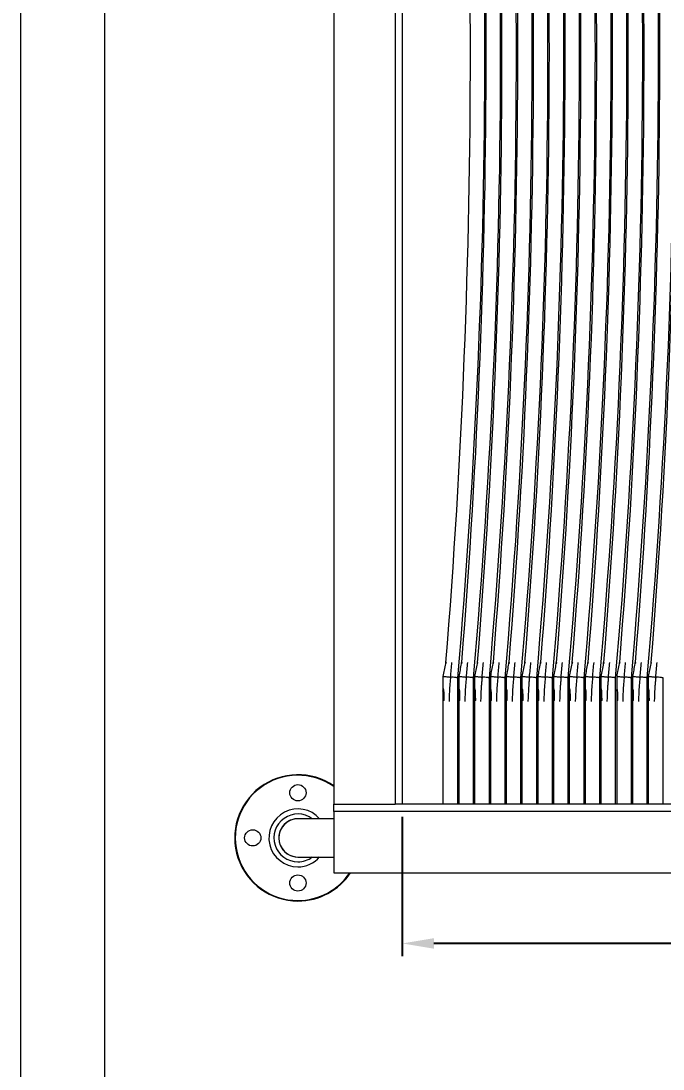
# Model space of a CAD drawing. Header units: millimetres. Extents: x 18217 to 37054, y 415 to 7180.
# Drawn here: x 28597 to 29308, y 4857 to 6019 of the extents above; entities that cross this region are included whole.
import ezdxf

# ---------------------------------------------------------------- set-up
doc = ezdxf.new("R2010")
doc.units = ezdxf.units.MM
doc.styles.add('GENISO', font='geniso.shx', dxfattribs={"oblique": 15})
doc.dimstyles.new('Scale', dxfattribs={"dimscale": 14, "dimtxt": 2.5, "dimasz": 2.5, "dimexe": 1, "dimexo": 1, "dimgap": 0.8, "dimtad": 1, "dimdec": 0, "dimzin": 0, "dimtxsty": 'GENISO', "dimcen": 2.5, "dimclrd": 1, "dimclre": 1, "dimclrt": 256, "dimadec": 0, "dimazin": 0, "dimtfac": 1, "dimtdec": 0, "dimtmove": 0, "dimatfit": 3, "dimfxl": 1, "dimtzin": 0, "dimlwd": -1, "dimlwe": -1, "dimarcsym": 0})

# ---------------------------------------------------------------- blocks, each defined once
blk = doc.blocks.new('*D198')
at = {"color": 1, "transparency": 16777216}
for p, q in [((29019.2, 5136.7), (29019.2, 4982.4)), ((30539.2, 5136.7), (30539.2, 4982.4)), ((30504.2, 4996.4), (29054.2, 4996.4))]:
    blk.add_line(p, q, dxfattribs=at)
for points in [[(29054.2, 5002.2), (29054.2, 4990.6), (29019.2, 4996.4)], [(30504.2, 5002.2), (30504.2, 4990.6), (30539.2, 4996.4)]]:
    blk.add_solid(points, dxfattribs=at)
at = {"layer": 'Defpoints', "color": 0, "transparency": 16777216}
for p in [(29019.2, 5150.7), (30539.2, 5150.7), (29019.2, 4996.4)]:
    blk.add_point(p, dxfattribs=at)
at = {"transparency": 16777216, "insert": (29754.8, 5025.1), "char_height": 35, "attachment_point": 5, "style": 'GENISO'}
blk.add_mtext('1520', dxfattribs=at)

msp = doc.modelspace()

# ---------------------------------------------------------------- linework, layer by layer
at = {"linetype": 'ByBlock', "lineweight": 9}
for p, q in [((28943.2, 6844.7), (28943.2, 5150.7)), ((29011.2, 6844.7), (29011.2, 5150.7)), ((29019.2, 6844.7), (29019.2, 5150.7)), ((29068.1, 5307.8), (29067.4, 5307.8)), ((29085.6, 5307.8), (29084.9, 5307.8)), ((29103.1, 5307.8), (29102.4, 5307.8)), ((29120.6, 5307.8), (29119.9, 5307.8)), ((29138.1, 5307.8), (29137.4, 5307.8)), ((29155.6, 5307.8), (29154.9, 5307.8)), ((29173.1, 5307.8), (29172.4, 5307.8)), ((29190.6, 5307.8), (29189.9, 5307.8)), ((29208.1, 5307.8), (29207.4, 5307.8)), ((29225.6, 5307.8), (29224.9, 5307.8)), ((29243.1, 5307.8), (29242.4, 5307.8)), ((29260.6, 5307.8), (29259.9, 5307.8)), ((29278.1, 5307.8), (29277.4, 5307.8)), ((29295.6, 5307.8), (29294.9, 5307.8)), ((29064.7, 5278.8), (29064.7, 5292.4)), ((29080.7, 5150.7), (29080.7, 5290.8)), ((29082.2, 5278.8), (29082.2, 5292.4)), ((29098.2, 5150.7), (29098.2, 5290.8)), ((29099.7, 5278.8), (29099.7, 5292.4)), ((29115.7, 5150.7), (29115.7, 5290.8)), ((29117.2, 5278.8), (29117.2, 5292.4)), ((29133.2, 5150.7), (29133.2, 5290.8)), ((29134.7, 5278.8), (29134.7, 5292.4)), ((29150.7, 5150.7), (29150.7, 5290.8)), ((29152.2, 5278.8), (29152.2, 5292.4)), ((29168.2, 5150.7), (29168.2, 5290.8)), ((29169.7, 5278.8), (29169.7, 5292.4)), ((29185.7, 5150.7), (29185.7, 5290.8)), ((29187.2, 5278.8), (29187.2, 5292.4)), ((29203.2, 5150.7), (29203.2, 5290.8)), ((29204.7, 5278.8), (29204.7, 5292.4)), ((29220.7, 5150.7), (29220.7, 5290.8)), ((29222.2, 5278.8), (29222.2, 5292.4)), ((29238.2, 5150.7), (29238.2, 5290.8)), ((29239.7, 5278.8), (29239.7, 5292.4)), ((29255.7, 5150.7), (29255.7, 5290.8)), ((29257.2, 5278.8), (29257.2, 5292.4)), ((29273.2, 5150.7), (29273.2, 5290.8)), ((29274.7, 5278.8), (29274.7, 5292.4)), ((29290.7, 5150.7), (29290.7, 5290.8)), ((29292.2, 5278.8), (29292.2, 5292.4)), ((29308.2, 5150.7), (29308.2, 5290.8)), ((29064.7, 5150.7), (29064.7, 5275.8)), ((29082.2, 5150.7), (29082.2, 5275.8)), ((29099.7, 5150.7), (29099.7, 5275.8)), ((29117.2, 5150.7), (29117.2, 5275.8)), ((29134.7, 5150.7), (29134.7, 5275.8)), ((29152.2, 5150.7), (29152.2, 5275.8)), ((29169.7, 5150.7), (29169.7, 5275.8)), ((29187.2, 5150.7), (29187.2, 5275.8)), ((29204.7, 5150.7), (29204.7, 5275.8)), ((29222.2, 5150.7), (29222.2, 5275.8)), ((29239.7, 5150.7), (29239.7, 5275.8)), ((29257.2, 5150.7), (29257.2, 5275.8)), ((29274.7, 5150.7), (29274.7, 5275.8)), ((29292.2, 5150.7), (29292.2, 5275.8)), ((28943.2, 5150.7), (29011.2, 5150.7)), ((28943.2, 5142.7), (28943.2, 5150.7)), ((29019.2, 5150.7), (29011.2, 5150.7)), ((30539.2, 5150.7), (29019.2, 5150.7)), ((28943.2, 5134.6), (28903.5, 5134.6)), ((30615.2, 5142.7), (28943.2, 5142.7)), ((28943.2, 5142.7), (28943.2, 5074.7)), ((28903.5, 5092.2), (28943.2, 5092.2)), ((28943.2, 5074.7), (30615.2, 5074.7))]:
    msp.add_line(p, q, dxfattribs=at)
for points in [[(37054.2, 7180.1), (37054.2, 1266), (28596.6, 1266), (28596.6, 7180.1)], [(36961.1, 7087.1), (36961.1, 1359.1), (28689.6, 1359.1), (28689.6, 7087.1)]]:
    msp.add_lwpolyline(points, close=True, dxfattribs=at)
at = {"linetype": 'ByBlock', "lineweight": 9, "flags": 128}
for points in [[(29065.6, 5265.6), (29065.3, 5265.7), (29065, 5265.7), (29064.7, 5275.8), (29064.5, 5275.8), (29064.4, 5275.9), (29064.3, 5275.9), (29064.2, 5275.9), (29064.2, 5275.9)], [(29083.1, 5265.6), (29082.8, 5265.7), (29082.5, 5265.7), (29082.2, 5275.8), (29082, 5275.8), (29081.9, 5275.9), (29081.8, 5275.9), (29081.7, 5275.9), (29081.7, 5275.9)], [(29100.6, 5265.6), (29100.3, 5265.7), (29100, 5265.7), (29099.7, 5275.8), (29099.5, 5275.8), (29099.4, 5275.9), (29099.3, 5275.9), (29099.2, 5275.9), (29099.2, 5275.9)], [(29118.1, 5265.6), (29117.8, 5265.7), (29117.5, 5265.7), (29117.2, 5275.8), (29117, 5275.8), (29116.9, 5275.9), (29116.8, 5275.9), (29116.7, 5275.9), (29116.7, 5275.9)], [(29135.6, 5265.6), (29135.3, 5265.7), (29135, 5265.7), (29134.7, 5275.8), (29134.5, 5275.8), (29134.4, 5275.9), (29134.3, 5275.9), (29134.2, 5275.9), (29134.2, 5275.9)], [(29153.1, 5265.6), (29152.8, 5265.7), (29152.5, 5265.7), (29152.2, 5275.8), (29152, 5275.8), (29151.9, 5275.9), (29151.8, 5275.9), (29151.7, 5275.9), (29151.7, 5275.9)], [(29170.6, 5265.6), (29170.3, 5265.7), (29170, 5265.7), (29169.7, 5275.8), (29169.5, 5275.8), (29169.4, 5275.9), (29169.3, 5275.9), (29169.2, 5275.9), (29169.2, 5275.9)], [(29188.1, 5265.6), (29187.8, 5265.7), (29187.5, 5265.7), (29187.2, 5275.8), (29187, 5275.8), (29186.9, 5275.9), (29186.8, 5275.9), (29186.7, 5275.9), (29186.7, 5275.9)], [(29205.6, 5265.6), (29205.3, 5265.7), (29205, 5265.7), (29204.7, 5275.8), (29204.5, 5275.8), (29204.4, 5275.9), (29204.3, 5275.9), (29204.2, 5275.9), (29204.2, 5275.9)], [(29223.1, 5265.6), (29222.8, 5265.7), (29222.5, 5265.7), (29222.2, 5275.8), (29222, 5275.8), (29221.9, 5275.9), (29221.8, 5275.9), (29221.7, 5275.9), (29221.7, 5275.9)], [(29240.6, 5265.6), (29240.3, 5265.7), (29240, 5265.7), (29239.7, 5275.8), (29239.5, 5275.8), (29239.4, 5275.9), (29239.3, 5275.9), (29239.2, 5275.9), (29239.2, 5275.9)], [(29258.1, 5265.6), (29257.8, 5265.7), (29257.5, 5265.7), (29257.2, 5275.8), (29257, 5275.8), (29256.9, 5275.9), (29256.8, 5275.9), (29256.7, 5275.9), (29256.7, 5275.9)], [(29275.6, 5265.6), (29275.3, 5265.7), (29275, 5265.7), (29274.7, 5275.8), (29274.5, 5275.8), (29274.4, 5275.9), (29274.3, 5275.9), (29274.2, 5275.9), (29274.2, 5275.9)], [(29293.1, 5265.6), (29292.8, 5265.7), (29292.5, 5265.7), (29292.2, 5275.8), (29292, 5275.8), (29291.9, 5275.9), (29291.8, 5275.9), (29291.7, 5275.9), (29291.7, 5275.9)]]:
    msp.add_lwpolyline(points, dxfattribs=at)
at = {"linetype": 'ByBlock', "lineweight": 9}
for centre in [(28903.5, 5163.4), (28853.5, 5113.4), (28903.5, 5063.4)]:
    msp.add_circle(centre, 9, dxfattribs=at)
for centre, radius, start, end in [((21086.9, 5984), 8023.8, 355.04387, 4.95613), ((21104.4, 5984), 8023.8, 355.04387, 4.95613), ((21121.9, 5984), 8023.8, 355.04387, 4.95613), ((21139.4, 5984), 8023.8, 355.04387, 4.95613), ((21156.9, 5984), 8023.8, 355.04387, 4.95613), ((21174.4, 5984), 8023.8, 355.04387, 4.95613), ((21191.9, 5984), 8023.8, 355.04387, 4.95613), ((21209.4, 5984), 8023.8, 355.04387, 4.95613), ((21226.9, 5984), 8023.8, 355.04387, 4.95613), ((21244.4, 5984), 8023.8, 355.04387, 4.95613), ((21261.9, 5984), 8023.8, 355.04387, 4.95613), ((21279.4, 5984), 8023.8, 355.04387, 4.95613), ((21296.9, 5984), 8023.8, 355.04387, 4.95613), ((20628.7, 5984), 8466, 355.41852, 4.58148), ((20646.2, 5984), 8466, 355.41852, 4.58148), ((20663.7, 5984), 8466, 355.41852, 4.58148), ((20681.2, 5984), 8466, 355.41852, 4.58148), ((20698.7, 5984), 8466, 355.41852, 4.58148), ((20716.2, 5984), 8466, 355.41852, 4.58148), ((20733.7, 5984), 8466, 355.41852, 4.58148), ((20751.2, 5984), 8466, 355.41852, 4.58148), ((20768.7, 5984), 8466, 355.41852, 4.58148), ((20786.2, 5984), 8466, 355.41852, 4.58148), ((20803.7, 5984), 8466, 355.41852, 4.58148), ((20821.2, 5984), 8466, 355.41852, 4.58148), ((20838.7, 5984), 8466, 355.41852, 4.58148), ((20856.2, 5984), 8466, 355.41852, 4.58148), ((27495.3, 5600.7), 1599.4, 348.8852, 349.3976), ((28910.3, 5307.8), 157.1, 359.5025, 0), ((27512.8, 5600.7), 1599.4, 348.8852, 349.3976), ((28927.8, 5307.8), 157.1, 359.5025, 0), ((27530.3, 5600.7), 1599.4, 348.8852, 349.3976), ((28945.3, 5307.8), 157.1, 359.5025, 0), ((27547.8, 5600.7), 1599.4, 348.8852, 349.3976), ((28962.8, 5307.8), 157.1, 359.5025, 0), ((27565.3, 5600.7), 1599.4, 348.8852, 349.3976), ((28980.3, 5307.8), 157.1, 359.5025, 0), ((27582.8, 5600.7), 1599.4, 348.8852, 349.3976), ((28997.8, 5307.8), 157.1, 359.5025, 0), ((27600.3, 5600.7), 1599.4, 348.8852, 349.3976), ((29015.3, 5307.8), 157.1, 359.5025, 0), ((27617.8, 5600.7), 1599.4, 348.8852, 349.3976), ((29032.8, 5307.8), 157.1, 359.5025, 0), ((27635.3, 5600.7), 1599.4, 348.8852, 349.3976), ((29050.3, 5307.8), 157.1, 359.5025, 0), ((27652.8, 5600.7), 1599.4, 348.8852, 349.3976), ((29067.8, 5307.8), 157.1, 359.5025, 0), ((27670.3, 5600.7), 1599.4, 348.8852, 349.3976), ((29085.3, 5307.8), 157.1, 359.5025, 0), ((27687.8, 5600.7), 1599.4, 348.8852, 349.3976), ((29102.8, 5307.8), 157.1, 359.5025, 0), ((27705.3, 5600.7), 1599.4, 348.8852, 349.3976), ((29120.3, 5307.8), 157.1, 359.5025, 0), ((27722.8, 5600.7), 1599.4, 348.8852, 349.3976), ((29137.8, 5307.8), 157.1, 359.5025, 0), ((28910.3, 5307.8), 157.1, 348.3045, 349.3624), ((28927.8, 5307.8), 157.1, 348.3045, 349.3624), ((28945.3, 5307.8), 157.1, 348.3045, 349.3624), ((28962.8, 5307.8), 157.1, 348.3045, 349.3624), ((28980.3, 5307.8), 157.1, 348.3045, 349.3624), ((28997.8, 5307.8), 157.1, 348.3045, 349.3624), ((29015.3, 5307.8), 157.1, 348.3045, 349.3624), ((29032.8, 5307.8), 157.1, 348.3045, 349.3624), ((29050.3, 5307.8), 157.1, 348.3045, 349.3624), ((29067.8, 5307.8), 157.1, 348.3045, 349.3624), ((29085.3, 5307.8), 157.1, 348.3045, 349.3624), ((29102.8, 5307.8), 157.1, 348.3045, 349.3624), ((29120.3, 5307.8), 157.1, 348.3045, 349.3624), ((29137.8, 5307.8), 157.1, 348.3045, 349.3624), ((28903.5, 5113.4), 70, 55.4454, 270), ((28903.5, 5113.4), 69.4, 55.1036, 270), ((28903.5, 5113.4), 32.1, 41.2592, 270), ((28903.5, 5113.4), 26.5, 53.0312, 270), ((28903.5, 5113.4), 21.2, 90, 236.8523), ((28903.5, 5113.4), 21.2, 90, 270), ((28903.5, 5113.4), 21.2, 236.8523, 270), ((28903.5, 5113.4), 26.5, 270, 306.9688), ((28903.5, 5113.4), 32.1, 270, 318.7408), ((28903.5, 5113.4), 70, 270, 326.4444), ((28903.5, 5113.4), 69.4, 270, 326.1152)]:
    msp.add_arc(centre, radius, start, end, dxfattribs=at)
for points, knots in [([(29067.4, 5306.4), (29067.4, 5306.4), (29067.5, 5306.5), (29067.7, 5307), (29068, 5307.5), (29068.1, 5307.8)], [0, 0, 0, 0, 0.285556, 0.569858, 1, 1, 1, 1]), ([(29072.7, 5291.6), (29072.7, 5291.6), (29073.2, 5297), (29073.7, 5302.4), (29074.2, 5307.8)], [0, 0, 0, 0, 0.002508, 1, 1, 1, 1]), ([(29084.9, 5306.4), (29084.9, 5306.4), (29085, 5306.5), (29085.2, 5307), (29085.5, 5307.5), (29085.6, 5307.8)], [0, 0, 0, 0, 0.285556, 0.569858, 1, 1, 1, 1]), ([(29090.2, 5291.6), (29090.2, 5291.6), (29090.7, 5297), (29091.2, 5302.4), (29091.7, 5307.8)], [0, 0, 0, 0, 0.002508, 1, 1, 1, 1]), ([(29102.4, 5306.4), (29102.4, 5306.4), (29102.5, 5306.5), (29102.7, 5307), (29103, 5307.5), (29103.1, 5307.8)], [0, 0, 0, 0, 0.285555, 0.569857, 1, 1, 1, 1]), ([(29107.7, 5291.6), (29107.7, 5291.6), (29108.2, 5297), (29108.7, 5302.4), (29109.2, 5307.8)], [0, 0, 0, 0, 0.002508, 1, 1, 1, 1]), ([(29119.9, 5306.4), (29119.9, 5306.4), (29120, 5306.5), (29120.2, 5307), (29120.5, 5307.5), (29120.6, 5307.8)], [0, 0, 0, 0, 0.285556, 0.569858, 1, 1, 1, 1]), ([(29125.2, 5291.6), (29125.2, 5291.6), (29125.7, 5297), (29126.2, 5302.4), (29126.7, 5307.8)], [0, 0, 0, 0, 0.002508, 1, 1, 1, 1]), ([(29137.4, 5306.4), (29137.4, 5306.4), (29137.5, 5306.5), (29137.7, 5307), (29138, 5307.5), (29138.1, 5307.8)], [0, 0, 0, 0, 0.285556, 0.569858, 1, 1, 1, 1]), ([(29142.7, 5291.6), (29142.7, 5291.6), (29143.2, 5297), (29143.7, 5302.4), (29144.2, 5307.8)], [0, 0, 0, 0, 0.002508, 1, 1, 1, 1]), ([(29154.9, 5306.4), (29154.9, 5306.4), (29155, 5306.5), (29155.2, 5307), (29155.5, 5307.5), (29155.6, 5307.8)], [0, 0, 0, 0, 0.285556, 0.569858, 1, 1, 1, 1]), ([(29160.2, 5291.6), (29160.2, 5291.6), (29160.7, 5297), (29161.2, 5302.4), (29161.7, 5307.8)], [0, 0, 0, 0, 0.002508, 1, 1, 1, 1]), ([(29172.4, 5306.4), (29172.4, 5306.4), (29172.5, 5306.5), (29172.7, 5307), (29173, 5307.5), (29173.1, 5307.8)], [0, 0, 0, 0, 0.285556, 0.569858, 1, 1, 1, 1]), ([(29177.7, 5291.6), (29177.7, 5291.6), (29178.2, 5297), (29178.7, 5302.4), (29179.2, 5307.8)], [0, 0, 0, 0, 0.002508, 1, 1, 1, 1]), ([(29189.9, 5306.4), (29189.9, 5306.4), (29190, 5306.5), (29190.2, 5307), (29190.5, 5307.5), (29190.6, 5307.8)], [0, 0, 0, 0, 0.285556, 0.569858, 1, 1, 1, 1]), ([(29195.2, 5291.6), (29195.2, 5291.6), (29195.7, 5297), (29196.2, 5302.4), (29196.7, 5307.8)], [0, 0, 0, 0, 0.002508, 1, 1, 1, 1]), ([(29207.4, 5306.4), (29207.4, 5306.4), (29207.5, 5306.5), (29207.7, 5307), (29208, 5307.5), (29208.1, 5307.8)], [0, 0, 0, 0, 0.285556, 0.569858, 1, 1, 1, 1]), ([(29212.7, 5291.6), (29212.7, 5291.6), (29213.2, 5297), (29213.7, 5302.4), (29214.2, 5307.8)], [0, 0, 0, 0, 0.002508, 1, 1, 1, 1]), ([(29224.9, 5306.4), (29224.9, 5306.4), (29225, 5306.5), (29225.2, 5307), (29225.5, 5307.5), (29225.6, 5307.8)], [0, 0, 0, 0, 0.285556, 0.569858, 1, 1, 1, 1]), ([(29230.2, 5291.6), (29230.2, 5291.6), (29230.7, 5297), (29231.2, 5302.4), (29231.7, 5307.8)], [0, 0, 0, 0, 0.002508, 1, 1, 1, 1]), ([(29242.4, 5306.4), (29242.4, 5306.4), (29242.5, 5306.5), (29242.7, 5307), (29243, 5307.5), (29243.1, 5307.8)], [0, 0, 0, 0, 0.2855565, 0.5698593, 1, 1, 1, 1]), ([(29247.7, 5291.6), (29247.7, 5291.6), (29248.2, 5297), (29248.7, 5302.4), (29249.2, 5307.8)], [0, 0, 0, 0, 0.002508, 1, 1, 1, 1]), ([(29259.9, 5306.4), (29259.9, 5306.4), (29260, 5306.5), (29260.2, 5307), (29260.5, 5307.5), (29260.6, 5307.8)], [0, 0, 0, 0, 0.285556, 0.569858, 1, 1, 1, 1]), ([(29265.2, 5291.6), (29265.2, 5291.6), (29265.7, 5297), (29266.2, 5302.4), (29266.7, 5307.8)], [0, 0, 0, 0, 0.002508, 1, 1, 1, 1]), ([(29277.4, 5306.4), (29277.4, 5306.4), (29277.5, 5306.5), (29277.7, 5307), (29278, 5307.5), (29278.1, 5307.8)], [0, 0, 0, 0, 0.2855565, 0.5698593, 1, 1, 1, 1]), ([(29282.7, 5291.6), (29282.7, 5291.6), (29283.2, 5297), (29283.7, 5302.4), (29284.2, 5307.8)], [0, 0, 0, 0, 0.002508, 1, 1, 1, 1]), ([(29294.9, 5306.4), (29294.9, 5306.4), (29295, 5306.5), (29295.2, 5307), (29295.5, 5307.5), (29295.6, 5307.8)], [0, 0, 0, 0, 0.285555, 0.5698572, 1, 1, 1, 1]), ([(29300.2, 5291.6), (29300.2, 5291.6), (29300.7, 5297), (29301.2, 5302.4), (29301.7, 5307.8)], [0, 0, 0, 0, 0.002508, 1, 1, 1, 1]), ([(29064.7, 5292.4), (29064.8, 5292.3), (29065, 5292.3), (29066.4, 5292.2), (29068.4, 5292), (29070.6, 5291.8), (29072.1, 5291.6), (29072.7, 5291.6), (29072.7, 5291.6)], [0, 0, 0, 0, 0.213413, 0.426837, 0.640708, 0.856443, 0.996747, 1, 1, 1, 1]), ([(29072.7, 5291.6), (29072.7, 5291.6), (29072.7, 5291.4), (29072.6, 5290.9), (29072.4, 5288.5), (29071.9, 5282.9), (29071.4, 5277.8), (29071, 5264.5)], [0, 0, 0, 0, 0.002377, 0.022293, 0.101958, 0.420622, 1, 1, 1, 1]), ([(29080.7, 5290.8), (29080.6, 5290.8), (29080.5, 5290.8), (29079.1, 5291), (29077.1, 5291.2), (29074.8, 5291.4), (29073.3, 5291.5), (29072.7, 5291.6), (29072.7, 5291.6)], [0, 0, 0, 0, 0.213424, 0.426852, 0.640726, 0.856457, 0.996747, 1, 1, 1, 1]), ([(29082.2, 5292.4), (29082.3, 5292.3), (29082.5, 5292.3), (29083.9, 5292.2), (29085.9, 5292), (29088.1, 5291.8), (29089.6, 5291.6), (29090.2, 5291.6), (29090.2, 5291.6)], [0, 0, 0, 0, 0.213413, 0.426837, 0.640708, 0.856443, 0.996747, 1, 1, 1, 1]), ([(29090.2, 5291.6), (29090.2, 5291.6), (29090.2, 5291.4), (29090.1, 5290.9), (29089.9, 5288.5), (29089.4, 5282.9), (29088.9, 5277.8), (29088.5, 5264.5)], [0, 0, 0, 0, 0.002377, 0.022293, 0.101958, 0.420622, 1, 1, 1, 1]), ([(29098.2, 5290.8), (29098.1, 5290.8), (29098, 5290.8), (29096.6, 5291), (29094.6, 5291.2), (29092.3, 5291.4), (29090.8, 5291.5), (29090.2, 5291.6), (29090.2, 5291.6)], [0, 0, 0, 0, 0.213424, 0.426852, 0.640726, 0.856458, 0.996747, 1, 1, 1, 1]), ([(29099.7, 5292.4), (29099.8, 5292.3), (29100, 5292.3), (29101.4, 5292.2), (29103.4, 5292), (29105.6, 5291.8), (29107.1, 5291.6), (29107.7, 5291.6), (29107.7, 5291.6)], [0, 0, 0, 0, 0.213413, 0.426837, 0.640707, 0.856443, 0.996747, 1, 1, 1, 1]), ([(29107.7, 5291.6), (29107.7, 5291.6), (29107.7, 5291.4), (29107.6, 5290.9), (29107.4, 5288.5), (29106.9, 5282.9), (29106.4, 5277.8), (29106, 5264.5)], [0, 0, 0, 0, 0.002377, 0.022293, 0.101958, 0.420622, 1, 1, 1, 1]), ([(29115.7, 5290.8), (29115.6, 5290.8), (29115.5, 5290.8), (29114.1, 5291), (29112.1, 5291.2), (29109.8, 5291.4), (29108.3, 5291.5), (29107.7, 5291.6), (29107.7, 5291.6)], [0, 0, 0, 0, 0.2134241, 0.4268517, 0.6407256, 0.8564568, 0.9967469, 1, 1, 1, 1]), ([(29117.2, 5292.4), (29117.3, 5292.3), (29117.5, 5292.3), (29118.9, 5292.2), (29120.9, 5292), (29123.1, 5291.8), (29124.6, 5291.6), (29125.2, 5291.6), (29125.2, 5291.6)], [0, 0, 0, 0, 0.213413, 0.426837, 0.640708, 0.856443, 0.996748, 1, 1, 1, 1]), ([(29125.2, 5291.6), (29125.2, 5291.6), (29125.2, 5291.4), (29125.1, 5290.9), (29124.9, 5288.5), (29124.4, 5282.9), (29123.9, 5277.8), (29123.5, 5264.5)], [0, 0, 0, 0, 0.002377, 0.022293, 0.101958, 0.420622, 1, 1, 1, 1]), ([(29133.2, 5290.8), (29133.1, 5290.8), (29133, 5290.8), (29131.6, 5291), (29129.6, 5291.2), (29127.3, 5291.4), (29125.8, 5291.5), (29125.2, 5291.6), (29125.2, 5291.6)], [0, 0, 0, 0, 0.213424, 0.426851, 0.640726, 0.856457, 0.996747, 1, 1, 1, 1]), ([(29134.7, 5292.4), (29134.8, 5292.3), (29135, 5292.3), (29136.4, 5292.2), (29138.4, 5292), (29140.6, 5291.8), (29142.1, 5291.6), (29142.7, 5291.6), (29142.7, 5291.6)], [0, 0, 0, 0, 0.213413, 0.426837, 0.640708, 0.856444, 0.996748, 1, 1, 1, 1]), ([(29142.7, 5291.6), (29142.7, 5291.6), (29142.7, 5291.4), (29142.6, 5290.9), (29142.4, 5288.5), (29141.9, 5282.9), (29141.4, 5277.8), (29141, 5264.5)], [0, 0, 0, 0, 0.002377, 0.022293, 0.101958, 0.420622, 1, 1, 1, 1]), ([(29150.7, 5290.8), (29150.6, 5290.8), (29150.5, 5290.8), (29149.1, 5291), (29147.1, 5291.2), (29144.8, 5291.4), (29143.3, 5291.5), (29142.7, 5291.6), (29142.7, 5291.6)], [0, 0, 0, 0, 0.213424, 0.426851, 0.640726, 0.856457, 0.996747, 1, 1, 1, 1]), ([(29152.2, 5292.4), (29152.3, 5292.3), (29152.5, 5292.3), (29153.9, 5292.2), (29155.9, 5292), (29158.1, 5291.8), (29159.6, 5291.6), (29160.2, 5291.6), (29160.2, 5291.6)], [0, 0, 0, 0, 0.2134127, 0.4268364, 0.6407077, 0.8564435, 0.9967471, 1, 1, 1, 1]), ([(29160.2, 5291.6), (29160.2, 5291.6), (29160.2, 5291.4), (29160.1, 5290.9), (29159.9, 5288.5), (29159.4, 5282.9), (29158.9, 5277.8), (29158.5, 5264.5)], [0, 0, 0, 0, 0.002377, 0.022293, 0.101958, 0.420622, 1, 1, 1, 1]), ([(29168.2, 5290.8), (29168.1, 5290.8), (29168, 5290.8), (29166.6, 5291), (29164.6, 5291.2), (29162.3, 5291.4), (29160.8, 5291.5), (29160.2, 5291.6), (29160.2, 5291.6)], [0, 0, 0, 0, 0.2134244, 0.4268516, 0.6407266, 0.8564579, 0.996748, 1, 1, 1, 1]), ([(29169.7, 5292.4), (29169.8, 5292.3), (29170, 5292.3), (29171.4, 5292.2), (29173.4, 5292), (29175.6, 5291.8), (29177.1, 5291.6), (29177.7, 5291.6), (29177.7, 5291.6)], [0, 0, 0, 0, 0.2134127, 0.4268364, 0.6407077, 0.8564435, 0.9967471, 1, 1, 1, 1]), ([(29177.7, 5291.6), (29177.7, 5291.6), (29177.7, 5291.4), (29177.6, 5290.9), (29177.4, 5288.5), (29176.9, 5282.9), (29176.4, 5277.8), (29176, 5264.5)], [0, 0, 0, 0, 0.002377, 0.022293, 0.101958, 0.420622, 1, 1, 1, 1]), ([(29185.7, 5290.8), (29185.6, 5290.8), (29185.5, 5290.8), (29184.1, 5291), (29182.1, 5291.2), (29179.8, 5291.4), (29178.3, 5291.5), (29177.7, 5291.6), (29177.7, 5291.6)], [0, 0, 0, 0, 0.213424, 0.426852, 0.640727, 0.856458, 0.996747, 1, 1, 1, 1]), ([(29187.2, 5292.4), (29187.3, 5292.3), (29187.5, 5292.3), (29188.9, 5292.2), (29190.9, 5292), (29193.1, 5291.8), (29194.6, 5291.6), (29195.2, 5291.6), (29195.2, 5291.6)], [0, 0, 0, 0, 0.213413, 0.426837, 0.640707, 0.856443, 0.996747, 1, 1, 1, 1]), ([(29195.2, 5291.6), (29195.2, 5291.6), (29195.2, 5291.4), (29195.1, 5290.9), (29194.9, 5288.5), (29194.4, 5282.9), (29193.9, 5277.8), (29193.5, 5264.5)], [0, 0, 0, 0, 0.002377, 0.022293, 0.101958, 0.420622, 1, 1, 1, 1]), ([(29203.2, 5290.8), (29203.1, 5290.8), (29203, 5290.8), (29201.6, 5291), (29199.6, 5291.2), (29197.3, 5291.4), (29195.8, 5291.5), (29195.2, 5291.6), (29195.2, 5291.6)], [0, 0, 0, 0, 0.213424, 0.426852, 0.640727, 0.856458, 0.996747, 1, 1, 1, 1]), ([(29204.7, 5292.4), (29204.8, 5292.3), (29205, 5292.3), (29206.4, 5292.2), (29208.4, 5292), (29210.6, 5291.8), (29212.1, 5291.6), (29212.7, 5291.6), (29212.7, 5291.6)], [0, 0, 0, 0, 0.213413, 0.4268369, 0.6407075, 0.8564434, 0.9967483, 1, 1, 1, 1]), ([(29212.7, 5291.6), (29212.7, 5291.6), (29212.7, 5291.4), (29212.6, 5290.9), (29212.4, 5288.5), (29211.9, 5282.9), (29211.4, 5277.8), (29211, 5264.5)], [0, 0, 0, 0, 0.002377, 0.022293, 0.101958, 0.420622, 1, 1, 1, 1]), ([(29220.7, 5290.8), (29220.6, 5290.8), (29220.5, 5290.8), (29219.1, 5291), (29217.1, 5291.2), (29214.8, 5291.4), (29213.3, 5291.5), (29212.7, 5291.6), (29212.7, 5291.6)], [0, 0, 0, 0, 0.213424, 0.426851, 0.640725, 0.856458, 0.996748, 1, 1, 1, 1]), ([(29222.2, 5292.4), (29222.3, 5292.3), (29222.5, 5292.3), (29223.9, 5292.2), (29225.9, 5292), (29228.1, 5291.8), (29229.6, 5291.6), (29230.2, 5291.6), (29230.2, 5291.6)], [0, 0, 0, 0, 0.2134125, 0.426836, 0.640708, 0.8564436, 0.9967459, 1, 1, 1, 1]), ([(29230.2, 5291.6), (29230.2, 5291.6), (29230.2, 5291.4), (29230.1, 5290.9), (29229.9, 5288.5), (29229.4, 5282.9), (29228.9, 5277.8), (29228.5, 5264.5)], [0, 0, 0, 0, 0.002377, 0.022293, 0.101958, 0.420622, 1, 1, 1, 1]), ([(29238.2, 5290.8), (29238.1, 5290.8), (29238, 5290.8), (29236.6, 5291), (29234.6, 5291.2), (29232.3, 5291.4), (29230.8, 5291.5), (29230.2, 5291.6), (29230.2, 5291.6)], [0, 0, 0, 0, 0.213424, 0.426852, 0.640728, 0.856458, 0.996748, 1, 1, 1, 1]), ([(29239.7, 5292.4), (29239.8, 5292.3), (29240, 5292.3), (29241.4, 5292.2), (29243.4, 5292), (29245.6, 5291.8), (29247.1, 5291.6), (29247.7, 5291.6), (29247.7, 5291.6)], [0, 0, 0, 0, 0.213413, 0.426837, 0.640707, 0.856443, 0.996748, 1, 1, 1, 1]), ([(29247.7, 5291.6), (29247.7, 5291.6), (29247.7, 5291.4), (29247.6, 5290.9), (29247.4, 5288.5), (29246.9, 5282.9), (29246.4, 5277.8), (29246, 5264.5)], [0, 0, 0, 0, 0.002377, 0.022293, 0.101958, 0.420622, 1, 1, 1, 1]), ([(29255.7, 5290.8), (29255.6, 5290.8), (29255.5, 5290.8), (29254.1, 5291), (29252.1, 5291.2), (29249.8, 5291.4), (29248.3, 5291.5), (29247.7, 5291.6), (29247.7, 5291.6)], [0, 0, 0, 0, 0.2134245, 0.4268516, 0.6407256, 0.856458, 0.996748, 1, 1, 1, 1]), ([(29257.2, 5292.4), (29257.3, 5292.3), (29257.5, 5292.3), (29258.9, 5292.2), (29260.9, 5292), (29263.1, 5291.8), (29264.6, 5291.6), (29265.2, 5291.6), (29265.2, 5291.6)], [0, 0, 0, 0, 0.213413, 0.426837, 0.640708, 0.856443, 0.996746, 1, 1, 1, 1]), ([(29265.2, 5291.6), (29265.2, 5291.6), (29265.2, 5291.4), (29265.1, 5290.9), (29264.9, 5288.5), (29264.4, 5282.9), (29263.9, 5277.8), (29263.5, 5264.5)], [0, 0, 0, 0, 0.002377, 0.022293, 0.101958, 0.420622, 1, 1, 1, 1]), ([(29273.2, 5290.8), (29273.1, 5290.8), (29273, 5290.8), (29271.6, 5291), (29269.6, 5291.2), (29267.3, 5291.4), (29265.8, 5291.5), (29265.2, 5291.6), (29265.2, 5291.6)], [0, 0, 0, 0, 0.213424, 0.426852, 0.640728, 0.856458, 0.996748, 1, 1, 1, 1]), ([(29274.7, 5292.4), (29274.8, 5292.3), (29275, 5292.3), (29276.4, 5292.2), (29278.4, 5292), (29280.6, 5291.8), (29282.1, 5291.6), (29282.7, 5291.6), (29282.7, 5291.6)], [0, 0, 0, 0, 0.213413, 0.426837, 0.640707, 0.856443, 0.996748, 1, 1, 1, 1]), ([(29282.7, 5291.6), (29282.7, 5291.6), (29282.7, 5291.4), (29282.6, 5290.9), (29282.4, 5288.5), (29281.9, 5282.9), (29281.4, 5277.8), (29281, 5264.5)], [0, 0, 0, 0, 0.002377, 0.022293, 0.101958, 0.420622, 1, 1, 1, 1]), ([(29290.7, 5290.8), (29290.6, 5290.8), (29290.5, 5290.8), (29289.1, 5291), (29287.1, 5291.2), (29284.8, 5291.4), (29283.3, 5291.5), (29282.7, 5291.6), (29282.7, 5291.6)], [0, 0, 0, 0, 0.213425, 0.426852, 0.640726, 0.856458, 0.996746, 1, 1, 1, 1]), ([(29292.2, 5292.4), (29292.3, 5292.3), (29292.5, 5292.3), (29293.9, 5292.2), (29295.9, 5292), (29298.1, 5291.8), (29299.6, 5291.6), (29300.2, 5291.6), (29300.2, 5291.6)], [0, 0, 0, 0, 0.213413, 0.426837, 0.640708, 0.856443, 0.996746, 1, 1, 1, 1]), ([(29300.2, 5291.6), (29300.2, 5291.6), (29300.2, 5291.4), (29300.1, 5290.9), (29299.9, 5288.5), (29299.4, 5282.9), (29298.9, 5277.8), (29298.5, 5264.5)], [0, 0, 0, 0, 0.002377, 0.022293, 0.101958, 0.420622, 1, 1, 1, 1]), ([(29308.2, 5290.8), (29308.1, 5290.8), (29308, 5290.8), (29306.6, 5291), (29304.6, 5291.2), (29302.3, 5291.4), (29300.8, 5291.5), (29300.2, 5291.6), (29300.2, 5291.6)], [0, 0, 0, 0, 0.213424, 0.426851, 0.640725, 0.856458, 0.996748, 1, 1, 1, 1]), ([(29065.6, 5265.6), (29065.5, 5276), (29065.3, 5276.8), (29065, 5277.8), (29064.8, 5278.5), (29064.7, 5278.7), (29064.7, 5278.8), (29064.7, 5278.8)], [0, 0, 0, 0, 0.245007, 0.503067, 0.763217, 0.944415, 1, 1, 1, 1]), ([(29083.1, 5265.6), (29083, 5276), (29082.8, 5276.8), (29082.5, 5277.8), (29082.3, 5278.5), (29082.2, 5278.7), (29082.2, 5278.8), (29082.2, 5278.8)], [0, 0, 0, 0, 0.245007, 0.503067, 0.763217, 0.944415, 1, 1, 1, 1]), ([(29100.6, 5265.6), (29100.5, 5276), (29100.3, 5276.8), (29100, 5277.8), (29099.8, 5278.5), (29099.7, 5278.7), (29099.7, 5278.8), (29099.7, 5278.8)], [0, 0, 0, 0, 0.245007, 0.503066, 0.763217, 0.944415, 1, 1, 1, 1]), ([(29118.1, 5265.6), (29118, 5276), (29117.8, 5276.8), (29117.5, 5277.8), (29117.3, 5278.5), (29117.2, 5278.7), (29117.2, 5278.8), (29117.2, 5278.8)], [0, 0, 0, 0, 0.245007, 0.503066, 0.763217, 0.944415, 1, 1, 1, 1]), ([(29135.6, 5265.6), (29135.5, 5276), (29135.3, 5276.8), (29135, 5277.8), (29134.8, 5278.5), (29134.7, 5278.7), (29134.7, 5278.8), (29134.7, 5278.8)], [0, 0, 0, 0, 0.245007, 0.503066, 0.763217, 0.944415, 1, 1, 1, 1]), ([(29153.1, 5265.6), (29153, 5276), (29152.8, 5276.8), (29152.5, 5277.8), (29152.3, 5278.5), (29152.2, 5278.7), (29152.2, 5278.8), (29152.2, 5278.8)], [0, 0, 0, 0, 0.245007, 0.503066, 0.763217, 0.944415, 1, 1, 1, 1]), ([(29170.6, 5265.6), (29170.5, 5276), (29170.3, 5276.8), (29170, 5277.8), (29169.8, 5278.5), (29169.7, 5278.7), (29169.7, 5278.8), (29169.7, 5278.8)], [0, 0, 0, 0, 0.245007, 0.503067, 0.763217, 0.944415, 1, 1, 1, 1]), ([(29188.1, 5265.6), (29188, 5276), (29187.8, 5276.8), (29187.5, 5277.8), (29187.3, 5278.5), (29187.2, 5278.7), (29187.2, 5278.8), (29187.2, 5278.8)], [0, 0, 0, 0, 0.245007, 0.503067, 0.763217, 0.944415, 1, 1, 1, 1]), ([(29205.6, 5265.6), (29205.5, 5276), (29205.3, 5276.8), (29205, 5277.8), (29204.8, 5278.5), (29204.7, 5278.7), (29204.7, 5278.8), (29204.7, 5278.8)], [0, 0, 0, 0, 0.245007, 0.503067, 0.763217, 0.944415, 1, 1, 1, 1]), ([(29223.1, 5265.6), (29223, 5276), (29222.8, 5276.8), (29222.5, 5277.8), (29222.3, 5278.5), (29222.2, 5278.7), (29222.2, 5278.8), (29222.2, 5278.8)], [0, 0, 0, 0, 0.245006, 0.503067, 0.763217, 0.944415, 1, 1, 1, 1]), ([(29240.6, 5265.6), (29240.5, 5276), (29240.3, 5276.8), (29240, 5277.8), (29239.8, 5278.5), (29239.7, 5278.7), (29239.7, 5278.8), (29239.7, 5278.8)], [0, 0, 0, 0, 0.245007, 0.503066, 0.763217, 0.944415, 1, 1, 1, 1]), ([(29258.1, 5265.6), (29258, 5276), (29257.8, 5276.8), (29257.5, 5277.8), (29257.3, 5278.5), (29257.2, 5278.7), (29257.2, 5278.8), (29257.2, 5278.8)], [0, 0, 0, 0, 0.245006, 0.503067, 0.763217, 0.944415, 1, 1, 1, 1]), ([(29275.6, 5265.6), (29275.5, 5276), (29275.3, 5276.8), (29275, 5277.8), (29274.8, 5278.5), (29274.7, 5278.7), (29274.7, 5278.8), (29274.7, 5278.8)], [0, 0, 0, 0, 0.245007, 0.503066, 0.763217, 0.944415, 1, 1, 1, 1]), ([(29293.1, 5265.6), (29293, 5276), (29292.8, 5276.8), (29292.5, 5277.8), (29292.3, 5278.5), (29292.2, 5278.7), (29292.2, 5278.8), (29292.2, 5278.8)], [0, 0, 0, 0, 0.245006, 0.503067, 0.763217, 0.944415, 1, 1, 1, 1])]:
    msp.add_open_spline(points, degree=3, knots=knots, dxfattribs=at)

# ---------------------------------------------------------------- dimensions: what is measured, and where the dimension line sits
dim = msp.add_linear_dim(base=(29019.2, 4996.4), p1=(30539.2, 5150.7), p2=(29019.2, 5150.7), dimstyle='Scale')
dim.commit()
dim.dimension.update_dxf_attribs({"geometry": '*D198', "text_midpoint": (29754.8, 4996.4), "dimtype": 160})

doc.saveas('drawing.dxf')
